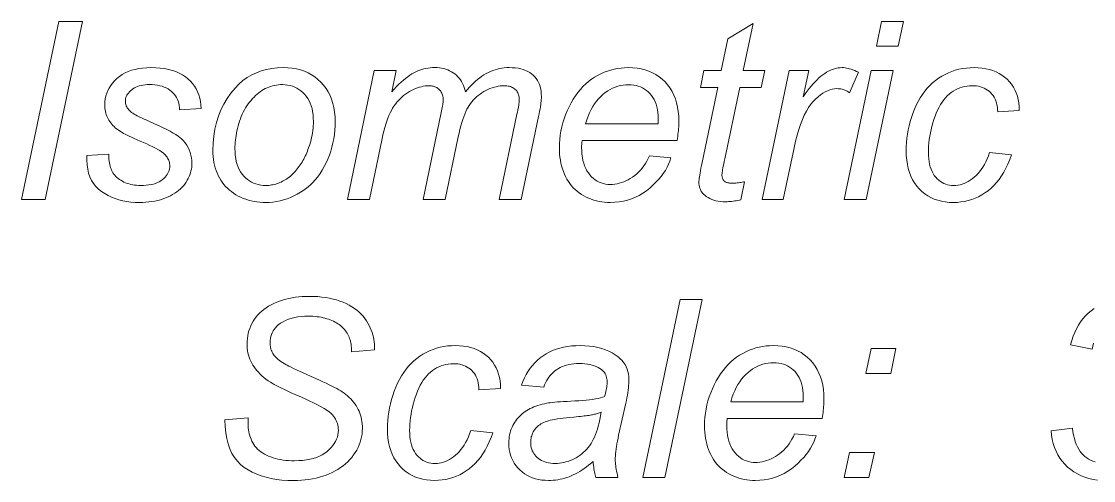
# Model space of a CAD drawing. Extents: x 0 to 420, y 0 to 594.
# Drawn here: x 345.06 to 369.14, y 76.9 to 87.21 of the extents above; entities that cross this region are included whole.
import ezdxf

# ---------------------------------------------------------------- set-up
doc = ezdxf.new("R2010")
doc.units = 0

msp = doc.modelspace()

# ---------------------------------------------------------------- linework, layer by layer
at = {"lineweight": 13}
for points in [[(345.064, 83.214), (345.902, 87.214), (346.434, 87.214), (345.599, 83.214)], [(361.301, 83.615), (361.219, 83.211), (361.184, 83.202), (361.149, 83.195), (361.114, 83.188), (361.079, 83.182), (361.045, 83.176), (361.01, 83.172), (360.976, 83.169), (360.943, 83.167), (360.909, 83.165), (360.876, 83.165), (360.818, 83.166), (360.763, 83.171), (360.71, 83.178), (360.659, 83.188), (360.611, 83.201), (360.565, 83.217), (360.522, 83.236), (360.481, 83.257), (360.442, 83.282), (360.406, 83.309), (360.381, 83.332), (360.359, 83.356), (360.34, 83.382), (360.322, 83.409), (360.308, 83.438), (360.296, 83.469), (360.287, 83.501), (360.281, 83.535), (360.277, 83.57), (360.275, 83.607), (360.276, 83.628), (360.278, 83.655), (360.282, 83.686), (360.287, 83.723), (360.293, 83.764), (360.301, 83.811), (360.31, 83.862), (360.321, 83.919), (360.333, 83.98), (360.346, 84.046), (360.698, 85.73), (360.308, 85.73), (360.387, 86.112), (360.777, 86.112), (360.927, 86.824), (361.492, 87.165), (361.271, 86.112), (361.757, 86.112), (361.675, 85.73), (361.192, 85.73), (360.857, 84.128), (360.845, 84.069), (360.834, 84.016), (360.824, 83.967), (360.816, 83.923), (360.809, 83.884), (360.804, 83.85), (360.799, 83.82), (360.796, 83.796), (360.794, 83.777), (360.794, 83.762), (360.794, 83.745), (360.796, 83.729), (360.798, 83.714), (360.802, 83.699), (360.806, 83.685), (360.812, 83.672), (360.818, 83.66), (360.826, 83.649), (360.835, 83.638), (360.844, 83.629), (360.855, 83.62), (360.867, 83.612), (360.88, 83.605), (360.895, 83.599), (360.911, 83.594), (360.928, 83.59), (360.946, 83.586), (360.966, 83.584), (360.987, 83.583), (361.009, 83.582), (361.042, 83.583), (361.073, 83.584), (361.104, 83.585), (361.135, 83.588), (361.164, 83.59), (361.193, 83.594), (361.221, 83.598), (361.249, 83.603), (361.275, 83.609)], [(364.262, 86.655), (364.379, 87.214), (364.87, 87.214), (364.753, 86.655)], [(346.529, 84.204), (347.023, 84.234), (347.024, 84.192), (347.026, 84.152), (347.029, 84.112), (347.033, 84.074), (347.039, 84.037), (347.047, 84.002), (347.055, 83.967), (347.065, 83.934), (347.076, 83.902), (347.088, 83.871), (347.103, 83.842), (347.119, 83.814), (347.138, 83.786), (347.158, 83.76), (347.182, 83.735), (347.207, 83.711), (347.234, 83.688), (347.264, 83.666), (347.296, 83.646), (347.33, 83.626), (347.366, 83.608), (347.403, 83.592), (347.441, 83.577), (347.48, 83.565), (347.521, 83.554), (347.562, 83.546), (347.605, 83.539), (347.649, 83.534), (347.694, 83.531), (347.741, 83.53), (347.804, 83.532), (347.865, 83.536), (347.922, 83.542), (347.976, 83.551), (348.027, 83.563), (348.074, 83.578), (348.119, 83.595), (348.16, 83.614), (348.197, 83.637), (348.232, 83.661), (348.263, 83.688), (348.291, 83.716), (348.315, 83.744), (348.336, 83.774), (348.354, 83.804), (348.369, 83.835), (348.381, 83.867), (348.389, 83.901), (348.394, 83.935), (348.395, 83.97), (348.394, 83.995), (348.391, 84.02), (348.387, 84.045), (348.38, 84.07), (348.371, 84.095), (348.36, 84.119), (348.347, 84.143), (348.333, 84.166), (348.316, 84.19), (348.297, 84.213), (348.274, 84.236), (348.245, 84.261), (348.21, 84.286), (348.17, 84.313), (348.124, 84.34), (348.071, 84.369), (348.013, 84.399), (347.95, 84.43), (347.88, 84.462), (347.805, 84.495), (347.729, 84.528), (347.659, 84.558), (347.595, 84.587), (347.537, 84.613), (347.484, 84.638), (347.436, 84.66), (347.395, 84.681), (347.359, 84.7), (347.329, 84.716), (347.304, 84.731), (347.268, 84.754), (347.234, 84.777), (347.202, 84.802), (347.172, 84.827), (347.144, 84.853), (347.117, 84.879), (347.092, 84.907), (347.069, 84.935), (347.048, 84.964), (347.028, 84.994), (347.011, 85.025), (346.995, 85.057), (346.981, 85.089), (346.969, 85.123), (346.959, 85.157), (346.95, 85.192), (346.944, 85.228), (346.939, 85.265), (346.937, 85.303), (346.936, 85.342), (346.938, 85.41), (346.947, 85.476), (346.96, 85.54), (346.979, 85.601), (347.004, 85.661), (347.034, 85.719), (347.069, 85.775), (347.11, 85.829), (347.157, 85.881), (347.208, 85.932), (347.265, 85.978), (347.326, 86.02), (347.392, 86.057), (347.462, 86.089), (347.536, 86.116), (347.614, 86.138), (347.697, 86.155), (347.785, 86.167), (347.876, 86.175), (347.972, 86.177), (348.079, 86.175), (348.18, 86.167), (348.276, 86.154), (348.367, 86.137), (348.453, 86.114), (348.534, 86.086), (348.609, 86.053), (348.679, 86.016), (348.744, 85.973), (348.803, 85.925), (348.858, 85.873), (348.906, 85.817), (348.95, 85.759), (348.988, 85.697), (349.02, 85.632), (349.047, 85.564), (349.068, 85.493), (349.084, 85.419), (349.094, 85.341), (349.099, 85.26), (348.616, 85.228), (348.613, 85.279), (348.605, 85.328), (348.595, 85.375), (348.581, 85.42), (348.565, 85.462), (348.544, 85.503), (348.521, 85.541), (348.494, 85.577), (348.464, 85.611), (348.431, 85.642), (348.394, 85.671), (348.355, 85.697), (348.313, 85.72), (348.268, 85.74), (348.22, 85.757), (348.169, 85.771), (348.116, 85.781), (348.059, 85.789), (347.999, 85.794), (347.937, 85.795), (347.887, 85.794), (347.839, 85.79), (347.793, 85.785), (347.75, 85.776), (347.709, 85.766), (347.67, 85.753), (347.634, 85.738), (347.6, 85.72), (347.568, 85.7), (347.539, 85.678), (347.512, 85.654), (347.488, 85.63), (347.466, 85.606), (347.448, 85.581), (347.432, 85.556), (347.419, 85.53), (347.41, 85.504), (347.402, 85.478), (347.398, 85.451), (347.397, 85.424), (347.398, 85.397), (347.402, 85.371), (347.408, 85.345), (347.416, 85.32), (347.427, 85.296), (347.441, 85.272), (347.457, 85.249), (347.475, 85.227), (347.496, 85.205), (347.52, 85.184), (347.538, 85.169), (347.563, 85.152), (347.592, 85.134), (347.626, 85.115), (347.666, 85.094), (347.711, 85.071), (347.761, 85.047), (347.816, 85.022), (347.877, 84.994), (347.942, 84.966), (348.052, 84.918), (348.153, 84.872), (348.245, 84.828), (348.329, 84.786), (348.405, 84.746), (348.472, 84.708), (348.531, 84.673), (348.582, 84.639), (348.624, 84.608), (348.657, 84.578), (348.702, 84.532), (348.742, 84.484), (348.777, 84.433), (348.807, 84.381), (348.833, 84.327), (348.854, 84.271), (348.871, 84.213), (348.883, 84.153), (348.89, 84.091), (348.892, 84.027), (348.891, 83.984), (348.887, 83.941), (348.88, 83.898), (348.871, 83.856), (348.859, 83.814), (348.844, 83.771), (348.827, 83.729), (348.807, 83.687), (348.785, 83.646), (348.76, 83.604), (348.732, 83.563), (348.701, 83.524), (348.668, 83.487), (348.632, 83.452), (348.593, 83.418), (348.551, 83.385), (348.506, 83.355), (348.459, 83.326), (348.409, 83.298), (348.356, 83.273), (348.301, 83.249), (348.243, 83.228), (348.184, 83.209), (348.123, 83.193), (348.06, 83.179), (347.995, 83.168), (347.928, 83.16), (347.859, 83.153), (347.789, 83.15), (347.716, 83.148), (347.617, 83.151), (347.521, 83.158), (347.428, 83.171), (347.338, 83.188), (347.251, 83.211), (347.168, 83.238), (347.087, 83.27), (347.009, 83.307), (346.934, 83.35), (346.862, 83.397), (346.795, 83.45), (346.736, 83.508), (346.684, 83.574), (346.64, 83.645), (346.603, 83.723), (346.573, 83.807), (346.551, 83.897), (346.536, 83.993), (346.529, 84.096)], [(349.364, 84.314), (349.369, 84.48), (349.384, 84.641), (349.409, 84.796), (349.444, 84.946), (349.489, 85.089), (349.544, 85.227), (349.609, 85.358), (349.684, 85.484), (349.768, 85.604), (349.863, 85.719), (349.948, 85.806), (350.038, 85.884), (350.134, 85.952), (350.234, 86.012), (350.339, 86.062), (350.45, 86.104), (350.566, 86.136), (350.687, 86.159), (350.813, 86.173), (350.944, 86.177), (351.047, 86.174), (351.145, 86.164), (351.24, 86.148), (351.33, 86.125), (351.417, 86.095), (351.499, 86.059), (351.578, 86.017), (351.652, 85.968), (351.722, 85.912), (351.788, 85.85), (351.849, 85.782), (351.904, 85.71), (351.952, 85.633), (351.993, 85.551), (352.029, 85.465), (352.058, 85.374), (352.08, 85.279), (352.096, 85.179), (352.106, 85.075), (352.109, 84.966), (352.107, 84.866), (352.101, 84.769), (352.091, 84.672), (352.077, 84.577), (352.058, 84.484), (352.036, 84.392), (352.01, 84.301), (351.98, 84.211), (351.945, 84.123), (351.907, 84.037), (351.865, 83.953), (351.819, 83.873), (351.77, 83.797), (351.718, 83.725), (351.662, 83.657), (351.603, 83.593), (351.541, 83.533), (351.475, 83.477), (351.405, 83.425), (351.333, 83.378), (351.258, 83.334), (351.182, 83.295), (351.106, 83.261), (351.028, 83.231), (350.95, 83.206), (350.871, 83.185), (350.792, 83.169), (350.711, 83.158), (350.63, 83.151), (350.548, 83.148), (350.481, 83.15), (350.415, 83.154), (350.351, 83.161), (350.287, 83.172), (350.225, 83.185), (350.164, 83.201), (350.105, 83.219), (350.046, 83.241), (349.989, 83.266), (349.933, 83.293), (349.879, 83.323), (349.827, 83.356), (349.779, 83.391), (349.732, 83.428), (349.689, 83.468), (349.648, 83.51), (349.609, 83.554), (349.574, 83.601), (349.54, 83.651), (349.51, 83.702), (349.482, 83.756), (349.457, 83.811), (349.436, 83.868), (349.417, 83.927), (349.4, 83.987), (349.387, 84.049), (349.377, 84.113), (349.37, 84.178), (349.365, 84.245)], [(352.382, 83.214), (352.987, 86.112), (353.481, 86.112), (353.38, 85.634), (353.435, 85.694), (353.488, 85.75), (353.54, 85.802), (353.591, 85.85), (353.641, 85.895), (353.69, 85.935), (353.737, 85.972), (353.784, 86.005), (353.829, 86.034), (353.873, 86.06), (353.917, 86.082), (353.961, 86.102), (354.006, 86.12), (354.052, 86.135), (354.099, 86.148), (354.146, 86.158), (354.195, 86.167), (354.243, 86.172), (354.293, 86.176), (354.344, 86.177), (354.397, 86.176), (354.448, 86.171), (354.498, 86.164), (354.545, 86.154), (354.591, 86.141), (354.636, 86.126), (354.678, 86.107), (354.719, 86.085), (354.758, 86.061), (354.795, 86.034), (354.83, 86.004), (354.863, 85.972), (354.893, 85.938), (354.92, 85.901), (354.946, 85.862), (354.968, 85.821), (354.988, 85.778), (355.006, 85.732), (355.021, 85.684), (355.034, 85.634), (355.078, 85.687), (355.123, 85.738), (355.169, 85.785), (355.214, 85.83), (355.261, 85.873), (355.307, 85.912), (355.355, 85.949), (355.402, 85.982), (355.45, 86.014), (355.499, 86.042), (355.548, 86.068), (355.598, 86.091), (355.648, 86.111), (355.699, 86.128), (355.75, 86.143), (355.801, 86.155), (355.854, 86.165), (355.906, 86.172), (355.96, 86.176), (356.013, 86.177), (356.084, 86.175), (356.151, 86.17), (356.215, 86.162), (356.275, 86.15), (356.331, 86.134), (356.384, 86.115), (356.433, 86.093), (356.478, 86.067), (356.52, 86.038), (356.558, 86.005), (356.592, 85.969), (356.623, 85.931), (356.65, 85.89), (356.674, 85.845), (356.694, 85.799), (356.71, 85.749), (356.723, 85.696), (356.732, 85.641), (356.737, 85.583), (356.739, 85.522), (356.739, 85.494), (356.737, 85.462), (356.734, 85.426), (356.729, 85.387), (356.723, 85.345), (356.717, 85.299), (356.708, 85.25), (356.699, 85.197), (356.688, 85.14), (356.676, 85.08), (356.286, 83.214), (355.792, 83.214), (356.191, 85.129), (356.201, 85.175), (356.209, 85.218), (356.217, 85.258), (356.224, 85.296), (356.23, 85.331), (356.234, 85.363), (356.238, 85.392), (356.241, 85.419), (356.242, 85.443), (356.243, 85.465), (356.242, 85.493), (356.239, 85.519), (356.234, 85.545), (356.228, 85.569), (356.22, 85.592), (356.21, 85.614), (356.198, 85.634), (356.185, 85.654), (356.17, 85.672), (356.153, 85.689), (356.134, 85.704), (356.114, 85.718), (356.092, 85.73), (356.069, 85.741), (356.044, 85.75), (356.018, 85.757), (355.99, 85.763), (355.961, 85.767), (355.931, 85.77), (355.899, 85.771), (355.854, 85.769), (355.81, 85.765), (355.765, 85.759), (355.721, 85.749), (355.676, 85.737), (355.631, 85.722), (355.585, 85.705), (355.54, 85.685), (355.494, 85.662), (355.449, 85.637), (355.404, 85.609), (355.361, 85.58), (355.32, 85.549), (355.282, 85.517), (355.245, 85.482), (355.21, 85.446), (355.178, 85.409), (355.147, 85.37), (355.119, 85.329), (355.093, 85.286), (355.067, 85.241), (355.043, 85.19), (355.019, 85.135), (354.996, 85.075), (354.973, 85.011), (354.952, 84.942), (354.93, 84.868), (354.91, 84.79), (354.89, 84.707), (354.87, 84.619), (354.575, 83.214), (354.082, 83.214), (354.491, 85.17), (354.499, 85.209), (354.507, 85.245), (354.513, 85.279), (354.519, 85.311), (354.524, 85.341), (354.528, 85.368), (354.531, 85.393), (354.533, 85.416), (354.534, 85.436), (354.535, 85.454), (354.534, 85.482), (354.531, 85.509), (354.527, 85.534), (354.52, 85.559), (354.512, 85.582), (354.503, 85.605), (354.491, 85.626), (354.478, 85.646), (354.463, 85.665), (354.446, 85.683), (354.428, 85.7), (354.408, 85.715), (354.388, 85.728), (354.366, 85.739), (354.344, 85.749), (354.32, 85.757), (354.296, 85.763), (354.27, 85.767), (354.243, 85.77), (354.215, 85.771), (354.173, 85.769), (354.13, 85.765), (354.087, 85.759), (354.044, 85.749), (354, 85.737), (353.956, 85.722), (353.911, 85.705), (353.866, 85.685), (353.821, 85.662), (353.775, 85.637), (353.729, 85.609), (353.686, 85.579), (353.644, 85.547), (353.604, 85.513), (353.566, 85.477), (353.529, 85.439), (353.494, 85.398), (353.461, 85.356), (353.429, 85.311), (353.399, 85.264), (353.371, 85.215), (353.344, 85.161), (353.317, 85.103), (353.292, 85.041), (353.268, 84.975), (353.245, 84.905), (353.222, 84.831), (353.201, 84.752), (353.181, 84.67), (353.162, 84.584), (352.876, 83.214)], [(359.168, 84.199), (359.648, 84.15), (359.624, 84.079), (359.596, 84.008), (359.561, 83.939), (359.522, 83.87), (359.477, 83.801), (359.427, 83.734), (359.371, 83.667), (359.31, 83.601), (359.243, 83.535), (359.172, 83.47), (359.096, 83.409), (359.017, 83.354), (358.935, 83.306), (358.851, 83.264), (358.763, 83.229), (358.673, 83.2), (358.58, 83.177), (358.484, 83.161), (358.385, 83.152), (358.284, 83.148), (358.22, 83.15), (358.157, 83.154), (358.095, 83.162), (358.034, 83.172), (357.975, 83.186), (357.916, 83.202), (357.859, 83.221), (357.802, 83.244), (357.747, 83.269), (357.693, 83.297), (357.64, 83.328), (357.59, 83.362), (357.543, 83.399), (357.498, 83.438), (357.456, 83.48), (357.416, 83.524), (357.379, 83.572), (357.345, 83.622), (357.313, 83.674), (357.284, 83.73), (357.257, 83.787), (357.233, 83.846), (357.212, 83.907), (357.194, 83.969), (357.178, 84.033), (357.165, 84.099), (357.156, 84.166), (357.149, 84.234), (357.144, 84.304), (357.143, 84.376), (357.145, 84.471), (357.152, 84.565), (357.163, 84.659), (357.178, 84.752), (357.198, 84.844), (357.222, 84.936), (357.251, 85.027), (357.284, 85.118), (357.321, 85.208), (357.363, 85.297), (357.408, 85.384), (357.456, 85.466), (357.506, 85.544), (357.559, 85.617), (357.615, 85.686), (357.673, 85.75), (357.734, 85.809), (357.797, 85.864), (357.863, 85.915), (357.932, 85.96), (358.002, 86.001), (358.074, 86.038), (358.146, 86.071), (358.22, 86.099), (358.295, 86.123), (358.371, 86.142), (358.449, 86.158), (358.527, 86.168), (358.607, 86.175), (358.687, 86.177), (358.789, 86.174), (358.886, 86.164), (358.98, 86.148), (359.069, 86.126), (359.154, 86.097), (359.234, 86.061), (359.311, 86.019), (359.383, 85.971), (359.451, 85.916), (359.515, 85.855), (359.574, 85.788), (359.627, 85.717), (359.673, 85.641), (359.714, 85.56), (359.748, 85.475), (359.776, 85.384), (359.797, 85.289), (359.813, 85.19), (359.822, 85.086), (359.825, 84.977), (359.825, 84.934), (359.824, 84.891), (359.822, 84.848), (359.819, 84.805), (359.816, 84.761), (359.811, 84.717), (359.806, 84.673), (359.801, 84.629), (359.794, 84.585), (359.787, 84.54), (357.653, 84.54), (357.651, 84.523), (357.649, 84.507), (357.648, 84.491), (357.646, 84.475), (357.645, 84.459), (357.644, 84.444), (357.643, 84.43), (357.643, 84.415), (357.642, 84.401), (357.642, 84.387), (357.644, 84.308), (357.65, 84.232), (357.659, 84.161), (357.672, 84.093), (357.689, 84.029), (357.71, 83.969), (357.734, 83.912), (357.762, 83.86), (357.794, 83.811), (357.829, 83.766), (357.867, 83.726), (357.907, 83.689), (357.949, 83.657), (357.992, 83.629), (358.037, 83.606), (358.083, 83.587), (358.132, 83.572), (358.182, 83.561), (358.233, 83.554), (358.286, 83.552), (358.337, 83.554), (358.387, 83.559), (358.438, 83.567), (358.488, 83.579), (358.538, 83.594), (358.588, 83.612), (358.637, 83.634), (358.687, 83.659), (358.736, 83.687), (358.786, 83.719), (358.834, 83.753), (358.879, 83.791), (358.923, 83.832), (358.965, 83.875), (359.004, 83.922), (359.041, 83.971), (359.076, 84.024), (359.109, 84.079), (359.139, 84.138)], [(361.7, 83.214), (362.305, 86.112), (362.742, 86.112), (362.619, 85.52), (362.664, 85.585), (362.708, 85.647), (362.753, 85.705), (362.797, 85.76), (362.84, 85.811), (362.884, 85.859), (362.928, 85.904), (362.971, 85.945), (363.014, 85.982), (363.057, 86.016), (363.1, 86.047), (363.143, 86.074), (363.186, 86.098), (363.23, 86.119), (363.274, 86.137), (363.318, 86.151), (363.362, 86.163), (363.406, 86.171), (363.45, 86.175), (363.495, 86.177), (363.525, 86.176), (363.557, 86.173), (363.59, 86.168), (363.624, 86.16), (363.659, 86.15), (363.696, 86.139), (363.735, 86.125), (363.774, 86.109), (363.815, 86.091), (363.858, 86.071), (363.656, 85.612), (363.63, 85.63), (363.604, 85.646), (363.577, 85.66), (363.549, 85.672), (363.522, 85.682), (363.493, 85.69), (363.464, 85.697), (363.435, 85.701), (363.405, 85.704), (363.375, 85.705), (363.323, 85.702), (363.271, 85.693), (363.218, 85.679), (363.165, 85.659), (363.112, 85.633), (363.059, 85.601), (363.005, 85.563), (362.951, 85.52), (362.897, 85.471), (362.843, 85.416), (362.789, 85.353), (362.738, 85.282), (362.69, 85.201), (362.643, 85.111), (362.599, 85.011), (362.558, 84.903), (362.518, 84.785), (362.481, 84.658), (362.447, 84.522), (362.414, 84.376), (362.169, 83.214)], [(363.541, 83.214), (364.147, 86.112), (364.641, 86.112), (364.035, 83.214)], [(366.802, 84.27), (367.296, 84.218), (367.257, 84.112), (367.215, 84.012), (367.17, 83.917), (367.122, 83.828), (367.071, 83.745), (367.017, 83.667), (366.959, 83.595), (366.899, 83.528), (366.835, 83.467), (366.768, 83.412), (366.698, 83.362), (366.627, 83.317), (366.554, 83.277), (366.479, 83.243), (366.402, 83.214), (366.323, 83.191), (366.242, 83.172), (366.16, 83.159), (366.075, 83.151), (365.989, 83.148), (365.896, 83.151), (365.807, 83.161), (365.722, 83.176), (365.64, 83.197), (365.561, 83.225), (365.487, 83.258), (365.416, 83.298), (365.348, 83.344), (365.284, 83.396), (365.223, 83.454), (365.168, 83.518), (365.118, 83.586), (365.074, 83.659), (365.036, 83.737), (365.004, 83.82), (364.977, 83.908), (364.957, 84.001), (364.942, 84.098), (364.933, 84.201), (364.93, 84.308), (364.932, 84.403), (364.938, 84.497), (364.947, 84.591), (364.96, 84.685), (364.977, 84.779), (364.998, 84.872), (365.022, 84.965), (365.051, 85.057), (365.083, 85.149), (365.118, 85.241), (365.158, 85.331), (365.2, 85.416), (365.246, 85.496), (365.295, 85.573), (365.347, 85.645), (365.403, 85.712), (365.462, 85.775), (365.524, 85.834), (365.589, 85.888), (365.657, 85.938), (365.728, 85.984), (365.802, 86.024), (365.877, 86.06), (365.954, 86.091), (366.033, 86.117), (366.114, 86.139), (366.197, 86.156), (366.282, 86.168), (366.369, 86.175), (366.458, 86.177), (366.549, 86.174), (366.637, 86.167), (366.721, 86.153), (366.8, 86.135), (366.876, 86.111), (366.948, 86.082), (367.016, 86.048), (367.081, 86.009), (367.141, 85.964), (367.198, 85.914), (367.249, 85.859), (367.296, 85.802), (367.337, 85.74), (367.372, 85.676), (367.402, 85.608), (367.427, 85.536), (367.446, 85.462), (367.46, 85.383), (367.468, 85.302), (367.47, 85.217), (366.985, 85.184), (366.983, 85.238), (366.977, 85.289), (366.969, 85.338), (366.958, 85.385), (366.943, 85.429), (366.926, 85.471), (366.905, 85.511), (366.882, 85.548), (366.855, 85.583), (366.825, 85.615), (366.793, 85.645), (366.758, 85.671), (366.722, 85.694), (366.684, 85.715), (366.643, 85.732), (366.601, 85.746), (366.557, 85.757), (366.51, 85.764), (366.462, 85.769), (366.412, 85.771), (366.353, 85.769), (366.296, 85.763), (366.24, 85.754), (366.186, 85.74), (366.134, 85.723), (366.083, 85.703), (366.034, 85.678), (365.987, 85.65), (365.941, 85.618), (365.896, 85.582), (365.853, 85.543), (365.812, 85.499), (365.774, 85.452), (365.737, 85.4), (365.701, 85.345), (365.668, 85.286), (365.637, 85.223), (365.607, 85.156), (365.579, 85.085), (365.554, 85.011), (365.53, 84.934), (365.509, 84.858), (365.49, 84.783), (365.474, 84.709), (365.461, 84.634), (365.449, 84.561), (365.441, 84.488), (365.434, 84.416), (365.431, 84.344), (365.429, 84.273), (365.431, 84.2), (365.436, 84.132), (365.444, 84.067), (365.456, 84.005), (365.47, 83.948), (365.488, 83.894), (365.51, 83.844), (365.534, 83.798), (365.562, 83.755), (365.593, 83.716), (365.627, 83.681), (365.662, 83.649), (365.698, 83.621), (365.736, 83.597), (365.776, 83.577), (365.817, 83.56), (365.86, 83.547), (365.904, 83.538), (365.95, 83.532), (365.997, 83.53), (366.045, 83.532), (366.092, 83.538), (366.139, 83.547), (366.186, 83.56), (366.232, 83.576), (366.278, 83.596), (366.323, 83.62), (366.368, 83.647), (366.413, 83.679), (366.457, 83.713), (366.5, 83.752), (366.541, 83.794), (366.58, 83.84), (366.617, 83.89), (366.653, 83.944), (366.686, 84.001), (366.718, 84.063), (366.748, 84.128), (366.776, 84.197)], [(349.858, 84.363), (349.86, 84.283), (349.866, 84.207), (349.876, 84.135), (349.889, 84.067), (349.907, 84.003), (349.929, 83.943), (349.954, 83.887), (349.984, 83.834), (350.017, 83.786), (350.054, 83.742), (350.095, 83.702), (350.137, 83.666), (350.182, 83.634), (350.229, 83.607), (350.277, 83.583), (350.328, 83.564), (350.382, 83.549), (350.437, 83.539), (350.494, 83.533), (350.554, 83.53), (350.585, 83.531), (350.617, 83.533), (350.648, 83.536), (350.68, 83.541), (350.711, 83.546), (350.743, 83.554), (350.774, 83.562), (350.805, 83.571), (350.836, 83.582), (350.867, 83.595), (350.898, 83.608), (350.929, 83.623), (350.959, 83.639), (350.988, 83.657), (351.017, 83.675), (351.046, 83.696), (351.074, 83.717), (351.102, 83.74), (351.13, 83.764), (351.157, 83.79), (351.183, 83.816), (351.209, 83.844), (351.233, 83.872), (351.257, 83.9), (351.28, 83.93), (351.303, 83.96), (351.324, 83.991), (351.345, 84.023), (351.365, 84.055), (351.384, 84.088), (351.403, 84.122), (351.421, 84.157), (351.438, 84.191), (351.454, 84.227), (351.469, 84.263), (351.484, 84.299), (351.498, 84.336), (351.512, 84.373), (351.524, 84.411), (351.536, 84.45), (351.552, 84.504), (351.566, 84.557), (351.579, 84.61), (351.59, 84.663), (351.599, 84.715), (351.607, 84.766), (351.613, 84.817), (351.617, 84.868), (351.62, 84.918), (351.62, 84.968), (351.618, 85.045), (351.613, 85.118), (351.603, 85.188), (351.589, 85.255), (351.571, 85.317), (351.549, 85.376), (351.524, 85.432), (351.494, 85.484), (351.46, 85.533), (351.423, 85.578), (351.382, 85.619), (351.339, 85.656), (351.295, 85.689), (351.248, 85.717), (351.199, 85.741), (351.148, 85.76), (351.096, 85.776), (351.041, 85.786), (350.984, 85.793), (350.925, 85.795), (350.879, 85.794), (350.834, 85.791), (350.789, 85.785), (350.746, 85.777), (350.703, 85.767), (350.661, 85.755), (350.62, 85.741), (350.58, 85.724), (350.54, 85.706), (350.502, 85.685), (350.464, 85.661), (350.427, 85.636), (350.391, 85.609), (350.355, 85.58), (350.32, 85.549), (350.286, 85.515), (350.252, 85.48), (350.22, 85.442), (350.188, 85.403), (350.157, 85.361), (350.127, 85.318), (350.098, 85.273), (350.072, 85.227), (350.046, 85.18), (350.023, 85.131), (350.001, 85.081), (349.981, 85.029), (349.962, 84.976), (349.945, 84.922), (349.93, 84.866), (349.916, 84.81), (349.904, 84.756), (349.893, 84.702), (349.884, 84.65), (349.876, 84.599), (349.869, 84.549), (349.864, 84.501), (349.861, 84.453), (349.859, 84.407)], [(357.732, 84.917), (359.359, 84.917), (359.359, 84.931), (359.36, 84.945), (359.36, 84.958), (359.36, 84.971), (359.361, 84.982), (359.361, 84.992), (359.361, 85.002), (359.361, 85.011), (359.361, 85.019), (359.361, 85.026), (359.359, 85.098), (359.354, 85.167), (359.345, 85.233), (359.332, 85.295), (359.315, 85.353), (359.294, 85.409), (359.27, 85.46), (359.243, 85.508), (359.211, 85.553), (359.176, 85.595), (359.138, 85.632), (359.097, 85.666), (359.055, 85.695), (359.01, 85.721), (358.964, 85.743), (358.915, 85.761), (358.864, 85.775), (358.811, 85.784), (358.756, 85.79), (358.698, 85.792), (358.635, 85.79), (358.574, 85.784), (358.513, 85.773), (358.454, 85.757), (358.396, 85.738), (358.339, 85.714), (358.283, 85.685), (358.228, 85.653), (358.174, 85.616), (358.121, 85.574), (358.07, 85.528), (358.022, 85.478), (357.977, 85.423), (357.934, 85.364), (357.894, 85.301), (357.856, 85.233), (357.821, 85.16), (357.789, 85.083), (357.759, 85.002)], [(349.634, 78.264), (350.158, 78.314), (350.153, 78.174), (350.154, 78.128), (350.157, 78.083), (350.162, 78.039), (350.17, 77.995), (350.179, 77.952), (350.191, 77.91), (350.205, 77.869), (350.221, 77.829), (350.239, 77.789), (350.259, 77.75), (350.282, 77.712), (350.307, 77.677), (350.335, 77.643), (350.366, 77.61), (350.4, 77.58), (350.437, 77.551), (350.476, 77.524), (350.518, 77.498), (350.563, 77.475), (350.611, 77.453), (350.661, 77.433), (350.713, 77.415), (350.767, 77.399), (350.822, 77.385), (350.88, 77.374), (350.939, 77.364), (351, 77.357), (351.063, 77.352), (351.128, 77.349), (351.195, 77.348), (351.289, 77.35), (351.378, 77.356), (351.462, 77.367), (351.543, 77.381), (351.618, 77.4), (351.689, 77.423), (351.755, 77.451), (351.817, 77.482), (351.875, 77.518), (351.927, 77.558), (351.975, 77.6), (352.018, 77.644), (352.056, 77.689), (352.089, 77.735), (352.117, 77.783), (352.139, 77.831), (352.157, 77.881), (352.17, 77.932), (352.177, 77.985), (352.18, 78.038), (352.178, 78.075), (352.174, 78.112), (352.168, 78.148), (352.158, 78.183), (352.146, 78.218), (352.132, 78.252), (352.114, 78.285), (352.094, 78.318), (352.072, 78.35), (352.046, 78.382), (352.014, 78.413), (351.973, 78.447), (351.922, 78.483), (351.861, 78.521), (351.792, 78.562), (351.712, 78.604), (351.624, 78.649), (351.526, 78.696), (351.418, 78.745), (351.301, 78.796), (351.21, 78.836), (351.124, 78.875), (351.045, 78.911), (350.972, 78.945), (350.904, 78.977), (350.843, 79.008), (350.787, 79.036), (350.738, 79.063), (350.695, 79.087), (350.657, 79.11), (350.605, 79.146), (350.555, 79.182), (350.508, 79.219), (350.464, 79.257), (350.423, 79.295), (350.384, 79.334), (350.349, 79.374), (350.316, 79.414), (350.286, 79.455), (350.259, 79.496), (350.235, 79.539), (350.213, 79.582), (350.194, 79.627), (350.177, 79.673), (350.163, 79.72), (350.151, 79.768), (350.142, 79.817), (350.136, 79.868), (350.132, 79.92), (350.131, 79.972), (350.132, 80.034), (350.137, 80.093), (350.146, 80.152), (350.158, 80.21), (350.173, 80.266), (350.192, 80.321), (350.214, 80.375), (350.239, 80.427), (350.268, 80.479), (350.3, 80.529), (350.335, 80.578), (350.374, 80.624), (350.415, 80.667), (350.46, 80.709), (350.508, 80.748), (350.559, 80.785), (350.614, 80.819), (350.671, 80.851), (350.731, 80.881), (350.795, 80.908), (350.861, 80.933), (350.929, 80.955), (350.998, 80.975), (351.069, 80.992), (351.142, 81.007), (351.216, 81.018), (351.292, 81.028), (351.37, 81.034), (351.449, 81.038), (351.53, 81.039), (351.627, 81.038), (351.72, 81.033), (351.81, 81.025), (351.897, 81.013), (351.981, 80.998), (352.062, 80.98), (352.139, 80.959), (352.214, 80.935), (352.286, 80.907), (352.354, 80.876), (352.42, 80.842), (352.481, 80.806), (352.539, 80.768), (352.593, 80.727), (352.644, 80.685), (352.691, 80.64), (352.734, 80.593), (352.774, 80.544), (352.809, 80.493), (352.841, 80.439), (352.87, 80.385), (352.896, 80.331), (352.919, 80.278), (352.938, 80.225), (352.955, 80.172), (352.969, 80.12), (352.979, 80.069), (352.987, 80.018), (352.991, 79.968), (352.993, 79.918), (352.993, 79.913), (352.993, 79.907), (352.993, 79.9), (352.992, 79.893), (352.992, 79.885), (352.992, 79.877), (352.992, 79.867), (352.991, 79.858), (352.991, 79.847), (352.99, 79.836), (352.474, 79.795), (352.474, 79.828), (352.473, 79.86), (352.472, 79.89), (352.47, 79.919), (352.467, 79.946), (352.464, 79.972), (352.46, 79.996), (352.455, 80.019), (352.45, 80.04), (352.444, 80.06), (352.433, 80.093), (352.42, 80.124), (352.406, 80.155), (352.391, 80.185), (352.375, 80.213), (352.357, 80.241), (352.339, 80.267), (352.319, 80.293), (352.298, 80.317), (352.275, 80.341), (352.252, 80.363), (352.226, 80.385), (352.199, 80.406), (352.17, 80.425), (352.139, 80.444), (352.107, 80.462), (352.073, 80.479), (352.037, 80.495), (351.999, 80.511), (351.96, 80.525), (351.92, 80.538), (351.878, 80.55), (351.836, 80.56), (351.792, 80.57), (351.748, 80.577), (351.702, 80.583), (351.656, 80.588), (351.609, 80.592), (351.561, 80.594), (351.511, 80.595), (351.426, 80.593), (351.344, 80.587), (351.267, 80.577), (351.193, 80.563), (351.123, 80.545), (351.057, 80.524), (350.995, 80.498), (350.937, 80.469), (350.882, 80.435), (350.832, 80.398), (350.797, 80.367), (350.765, 80.334), (350.737, 80.299), (350.713, 80.262), (350.693, 80.223), (350.676, 80.183), (350.663, 80.14), (350.654, 80.095), (350.648, 80.048), (350.646, 80), (350.647, 79.971), (350.649, 79.942), (350.653, 79.914), (350.659, 79.887), (350.665, 79.86), (350.674, 79.834), (350.684, 79.809), (350.695, 79.784), (350.708, 79.76), (350.723, 79.736), (350.739, 79.713), (350.758, 79.69), (350.78, 79.667), (350.804, 79.644), (350.83, 79.621), (350.859, 79.599), (350.89, 79.576), (350.924, 79.554), (350.96, 79.531), (350.998, 79.509), (351.031, 79.491), (351.071, 79.471), (351.119, 79.447), (351.174, 79.42), (351.238, 79.391), (351.309, 79.358), (351.388, 79.322), (351.475, 79.282), (351.57, 79.24), (351.672, 79.195), (351.756, 79.157), (351.834, 79.122), (351.907, 79.088), (351.974, 79.055), (352.037, 79.024), (352.093, 78.995), (352.145, 78.968), (352.191, 78.942), (352.232, 78.917), (352.267, 78.895), (352.31, 78.865), (352.35, 78.834), (352.389, 78.802), (352.426, 78.769), (352.46, 78.735), (352.493, 78.699), (352.523, 78.662), (352.552, 78.624), (352.578, 78.585), (352.603, 78.544), (352.625, 78.502), (352.645, 78.459), (352.663, 78.415), (352.678, 78.37), (352.691, 78.324), (352.701, 78.277), (352.71, 78.228), (352.715, 78.179), (352.719, 78.128), (352.72, 78.076), (352.718, 78.012), (352.712, 77.948), (352.702, 77.886), (352.688, 77.824), (352.671, 77.764), (352.649, 77.705), (352.623, 77.646), (352.593, 77.589), (352.56, 77.533), (352.522, 77.477), (352.481, 77.424), (352.437, 77.373), (352.39, 77.324), (352.34, 77.278), (352.287, 77.234), (352.23, 77.193), (352.171, 77.154), (352.109, 77.118), (352.044, 77.084), (351.975, 77.053), (351.904, 77.024), (351.831, 76.999), (351.757, 76.976), (351.68, 76.957), (351.601, 76.94), (351.52, 76.927), (351.437, 76.916), (351.352, 76.909), (351.265, 76.904), (351.176, 76.903), (351.042, 76.906), (350.914, 76.915), (350.791, 76.93), (350.672, 76.95), (350.559, 76.977), (350.45, 77.009), (350.347, 77.048), (350.248, 77.092), (350.155, 77.143), (350.067, 77.199), (349.985, 77.263), (349.912, 77.336), (349.847, 77.419), (349.791, 77.512), (349.744, 77.613), (349.705, 77.725), (349.674, 77.845), (349.652, 77.976), (349.639, 78.115)], [(359.017, 76.971), (359.852, 80.971), (360.346, 80.971), (359.511, 76.971)], [(355.154, 78.027), (355.648, 77.975), (355.609, 77.869), (355.567, 77.769), (355.522, 77.675), (355.474, 77.586), (355.423, 77.502), (355.369, 77.424), (355.311, 77.352), (355.25, 77.285), (355.187, 77.224), (355.12, 77.169), (355.05, 77.119), (354.979, 77.074), (354.906, 77.035), (354.831, 77), (354.754, 76.971), (354.675, 76.948), (354.594, 76.929), (354.512, 76.916), (354.427, 76.908), (354.341, 76.906), (354.248, 76.909), (354.159, 76.918), (354.074, 76.933), (353.992, 76.955), (353.913, 76.982), (353.839, 77.016), (353.768, 77.055), (353.7, 77.101), (353.636, 77.153), (353.575, 77.211), (353.52, 77.275), (353.47, 77.343), (353.426, 77.416), (353.388, 77.495), (353.355, 77.578), (353.329, 77.665), (353.309, 77.758), (353.294, 77.856), (353.285, 77.958), (353.282, 78.065), (353.284, 78.16), (353.29, 78.254), (353.299, 78.349), (353.312, 78.442), (353.329, 78.536), (353.35, 78.629), (353.374, 78.722), (353.403, 78.814), (353.435, 78.907), (353.47, 78.998), (353.51, 79.088), (353.552, 79.173), (353.598, 79.254), (353.647, 79.33), (353.699, 79.402), (353.755, 79.469), (353.814, 79.533), (353.876, 79.591), (353.941, 79.646), (354.009, 79.696), (354.08, 79.741), (354.154, 79.781), (354.229, 79.817), (354.306, 79.848), (354.385, 79.875), (354.466, 79.896), (354.549, 79.913), (354.634, 79.925), (354.721, 79.932), (354.81, 79.934), (354.901, 79.932), (354.989, 79.924), (355.073, 79.911), (355.152, 79.892), (355.228, 79.868), (355.3, 79.839), (355.368, 79.805), (355.433, 79.766), (355.493, 79.721), (355.55, 79.671), (355.601, 79.617), (355.648, 79.559), (355.689, 79.498), (355.724, 79.433), (355.754, 79.365), (355.779, 79.294), (355.798, 79.219), (355.811, 79.141), (355.82, 79.059), (355.822, 78.974), (355.337, 78.941), (355.335, 78.995), (355.329, 79.047), (355.321, 79.096), (355.31, 79.142), (355.295, 79.187), (355.278, 79.229), (355.257, 79.268), (355.234, 79.305), (355.207, 79.34), (355.177, 79.372), (355.145, 79.402), (355.11, 79.428), (355.074, 79.451), (355.036, 79.472), (354.995, 79.489), (354.953, 79.503), (354.909, 79.514), (354.862, 79.521), (354.814, 79.526), (354.764, 79.528), (354.705, 79.526), (354.648, 79.52), (354.592, 79.511), (354.538, 79.498), (354.486, 79.481), (354.435, 79.46), (354.386, 79.435), (354.339, 79.407), (354.292, 79.375), (354.248, 79.339), (354.205, 79.3), (354.164, 79.256), (354.126, 79.209), (354.088, 79.158), (354.053, 79.102), (354.02, 79.043), (353.989, 78.98), (353.959, 78.913), (353.931, 78.843), (353.906, 78.768), (353.882, 78.691), (353.861, 78.616), (353.842, 78.54), (353.826, 78.466), (353.812, 78.392), (353.801, 78.318), (353.793, 78.245), (353.786, 78.173), (353.783, 78.101), (353.781, 78.03), (353.783, 77.957), (353.788, 77.889), (353.796, 77.824), (353.808, 77.763), (353.822, 77.705), (353.84, 77.651), (353.862, 77.601), (353.886, 77.555), (353.914, 77.512), (353.945, 77.473), (353.979, 77.438), (354.014, 77.406), (354.05, 77.379), (354.088, 77.354), (354.128, 77.334), (354.169, 77.317), (354.212, 77.304), (354.256, 77.295), (354.302, 77.289), (354.349, 77.288), (354.397, 77.289), (354.444, 77.295), (354.491, 77.304), (354.538, 77.317), (354.584, 77.333), (354.63, 77.353), (354.675, 77.377), (354.72, 77.405), (354.765, 77.436), (354.809, 77.47), (354.852, 77.509), (354.893, 77.551), (354.932, 77.597), (354.969, 77.647), (355.005, 77.701), (355.038, 77.759), (355.07, 77.82), (355.1, 77.885), (355.128, 77.954)], [(357.902, 77.331), (357.85, 77.288), (357.8, 77.248), (357.749, 77.209), (357.699, 77.173), (357.65, 77.14), (357.601, 77.109), (357.552, 77.08), (357.503, 77.054), (357.455, 77.03), (357.408, 77.008), (357.36, 76.988), (357.311, 76.971), (357.262, 76.956), (357.212, 76.942), (357.162, 76.931), (357.111, 76.922), (357.059, 76.915), (357.007, 76.91), (356.954, 76.907), (356.9, 76.906), (356.821, 76.908), (356.746, 76.915), (356.673, 76.927), (356.604, 76.943), (356.538, 76.965), (356.475, 76.991), (356.415, 77.021), (356.358, 77.057), (356.304, 77.097), (356.253, 77.142), (356.207, 77.19), (356.165, 77.241), (356.128, 77.295), (356.096, 77.352), (356.069, 77.411), (356.047, 77.472), (356.03, 77.537), (356.018, 77.604), (356.01, 77.674), (356.008, 77.746), (356.009, 77.794), (356.012, 77.841), (356.018, 77.887), (356.026, 77.931), (356.036, 77.975), (356.048, 78.017), (356.062, 78.059), (356.079, 78.099), (356.097, 78.138), (356.118, 78.176), (356.141, 78.212), (356.166, 78.248), (356.191, 78.281), (356.218, 78.313), (356.247, 78.344), (356.277, 78.373), (356.309, 78.401), (356.342, 78.428), (356.376, 78.452), (356.412, 78.476), (356.449, 78.498), (356.488, 78.519), (356.529, 78.538), (356.571, 78.556), (356.615, 78.573), (356.661, 78.589), (356.708, 78.603), (356.757, 78.616), (356.807, 78.628), (356.859, 78.638), (356.896, 78.645), (356.938, 78.651), (356.986, 78.657), (357.04, 78.662), (357.1, 78.668), (357.167, 78.673), (357.239, 78.677), (357.317, 78.682), (357.401, 78.686), (357.491, 78.69), (357.581, 78.694), (357.666, 78.7), (357.746, 78.707), (357.821, 78.715), (357.89, 78.724), (357.954, 78.735), (358.013, 78.746), (358.067, 78.759), (358.115, 78.773), (358.158, 78.788), (358.169, 78.828), (358.179, 78.866), (358.187, 78.903), (358.195, 78.939), (358.201, 78.973), (358.206, 79.006), (358.21, 79.038), (358.213, 79.068), (358.215, 79.096), (358.215, 79.124), (358.214, 79.158), (358.21, 79.19), (358.204, 79.22), (358.195, 79.25), (358.184, 79.277), (358.17, 79.304), (358.154, 79.328), (358.135, 79.352), (358.114, 79.374), (358.09, 79.394), (358.054, 79.42), (358.015, 79.443), (357.972, 79.464), (357.927, 79.481), (357.878, 79.496), (357.827, 79.509), (357.772, 79.518), (357.713, 79.525), (357.652, 79.529), (357.588, 79.53), (357.527, 79.529), (357.468, 79.525), (357.411, 79.518), (357.357, 79.508), (357.305, 79.496), (357.255, 79.481), (357.208, 79.463), (357.163, 79.442), (357.12, 79.419), (357.079, 79.393), (357.04, 79.364), (357.004, 79.333), (356.97, 79.3), (356.938, 79.264), (356.908, 79.226), (356.88, 79.186), (356.855, 79.143), (356.831, 79.098), (356.81, 79.051), (356.791, 79.001), (356.292, 79.045), (356.324, 79.129), (356.36, 79.209), (356.399, 79.285), (356.443, 79.357), (356.489, 79.425), (356.539, 79.489), (356.593, 79.549), (356.651, 79.605), (356.711, 79.657), (356.776, 79.705), (356.844, 79.749), (356.916, 79.788), (356.991, 79.822), (357.069, 79.852), (357.151, 79.877), (357.236, 79.898), (357.325, 79.914), (357.417, 79.925), (357.513, 79.932), (357.612, 79.934), (357.718, 79.932), (357.818, 79.924), (357.915, 79.911), (358.007, 79.893), (358.094, 79.87), (358.177, 79.842), (358.255, 79.809), (358.329, 79.77), (358.399, 79.727), (358.464, 79.678), (358.509, 79.638), (358.55, 79.597), (358.586, 79.553), (358.617, 79.507), (358.644, 79.458), (358.665, 79.407), (358.682, 79.354), (358.694, 79.299), (358.701, 79.241), (358.704, 79.181), (358.703, 79.134), (358.701, 79.085), (358.698, 79.035), (358.693, 78.984), (358.687, 78.931), (358.679, 78.876), (358.67, 78.82), (358.66, 78.763), (358.648, 78.704), (358.635, 78.644), (358.474, 77.923), (358.46, 77.856), (358.447, 77.791), (358.436, 77.729), (358.426, 77.669), (358.417, 77.612), (358.41, 77.557), (358.405, 77.505), (358.401, 77.455), (358.399, 77.408), (358.398, 77.364), (358.399, 77.336), (358.401, 77.305), (358.404, 77.271), (358.408, 77.236), (358.413, 77.198), (358.42, 77.157), (358.428, 77.114), (358.437, 77.069), (358.447, 77.021), (358.458, 76.971), (357.959, 76.971), (357.951, 77), (357.943, 77.031), (357.936, 77.063), (357.93, 77.097), (357.924, 77.132), (357.919, 77.169), (357.914, 77.207), (357.909, 77.247), (357.905, 77.288)], [(362.425, 77.956), (362.906, 77.907), (362.882, 77.836), (362.853, 77.765), (362.819, 77.696), (362.78, 77.627), (362.735, 77.558), (362.684, 77.491), (362.629, 77.424), (362.568, 77.358), (362.501, 77.292), (362.429, 77.228), (362.354, 77.166), (362.275, 77.112), (362.193, 77.063), (362.109, 77.022), (362.021, 76.986), (361.931, 76.957), (361.838, 76.935), (361.742, 76.918), (361.643, 76.909), (361.541, 76.906), (361.477, 76.907), (361.415, 76.912), (361.353, 76.919), (361.292, 76.929), (361.233, 76.943), (361.174, 76.959), (361.117, 76.978), (361.06, 77.001), (361.005, 77.026), (360.951, 77.054), (360.898, 77.085), (360.848, 77.119), (360.801, 77.156), (360.756, 77.195), (360.714, 77.237), (360.674, 77.281), (360.637, 77.329), (360.603, 77.379), (360.571, 77.431), (360.541, 77.487), (360.515, 77.544), (360.491, 77.603), (360.47, 77.664), (360.451, 77.726), (360.436, 77.79), (360.423, 77.856), (360.413, 77.923), (360.406, 77.991), (360.402, 78.062), (360.401, 78.133), (360.403, 78.228), (360.41, 78.322), (360.421, 78.416), (360.436, 78.509), (360.456, 78.601), (360.48, 78.693), (360.508, 78.784), (360.541, 78.875), (360.579, 78.965), (360.62, 79.054), (360.666, 79.141), (360.714, 79.224), (360.764, 79.301), (360.817, 79.375), (360.873, 79.443), (360.931, 79.507), (360.991, 79.567), (361.055, 79.621), (361.121, 79.672), (361.189, 79.717), (361.26, 79.759), (361.331, 79.795), (361.404, 79.828), (361.478, 79.856), (361.553, 79.88), (361.629, 79.9), (361.706, 79.915), (361.785, 79.926), (361.864, 79.932), (361.945, 79.934), (362.047, 79.931), (362.144, 79.921), (362.237, 79.905), (362.327, 79.883), (362.411, 79.854), (362.492, 79.818), (362.569, 79.776), (362.641, 79.728), (362.709, 79.673), (362.773, 79.612), (362.832, 79.546), (362.885, 79.474), (362.931, 79.398), (362.971, 79.317), (363.006, 79.232), (363.033, 79.141), (363.055, 79.047), (363.071, 78.947), (363.08, 78.843), (363.083, 78.734), (363.083, 78.691), (363.081, 78.648), (363.08, 78.605), (363.077, 78.562), (363.073, 78.518), (363.069, 78.474), (363.064, 78.43), (363.059, 78.386), (363.052, 78.342), (363.045, 78.297), (360.911, 78.297), (360.909, 78.28), (360.907, 78.264), (360.905, 78.248), (360.904, 78.232), (360.903, 78.217), (360.902, 78.202), (360.901, 78.187), (360.901, 78.172), (360.9, 78.158), (360.9, 78.144), (360.902, 78.065), (360.908, 77.989), (360.917, 77.918), (360.93, 77.85), (360.947, 77.786), (360.967, 77.726), (360.992, 77.669), (361.02, 77.617), (361.052, 77.568), (361.087, 77.524), (361.125, 77.483), (361.165, 77.447), (361.207, 77.414), (361.25, 77.387), (361.295, 77.363), (361.341, 77.344), (361.389, 77.329), (361.439, 77.318), (361.491, 77.312), (361.544, 77.309), (361.595, 77.311), (361.645, 77.316), (361.696, 77.324), (361.746, 77.336), (361.796, 77.351), (361.846, 77.369), (361.895, 77.391), (361.945, 77.416), (361.994, 77.444), (362.043, 77.476), (362.091, 77.511), (362.137, 77.548), (362.181, 77.589), (362.222, 77.633), (362.262, 77.679), (362.299, 77.729), (362.334, 77.781), (362.366, 77.836), (362.397, 77.895)], [(364.027, 79.309), (364.144, 79.869), (364.701, 79.869), (364.586, 79.309)], [(360.99, 78.674), (362.616, 78.674), (362.617, 78.689), (362.617, 78.702), (362.618, 78.716), (362.618, 78.728), (362.618, 78.739), (362.619, 78.75), (362.619, 78.759), (362.619, 78.768), (362.619, 78.776), (362.619, 78.783), (362.617, 78.855), (362.612, 78.924), (362.602, 78.99), (362.589, 79.052), (362.573, 79.111), (362.552, 79.166), (362.528, 79.217), (362.5, 79.266), (362.469, 79.31), (362.434, 79.352), (362.395, 79.389), (362.355, 79.423), (362.313, 79.453), (362.268, 79.478), (362.221, 79.5), (362.173, 79.518), (362.122, 79.532), (362.069, 79.542), (362.013, 79.548), (361.956, 79.55), (361.893, 79.547), (361.832, 79.541), (361.771, 79.53), (361.712, 79.515), (361.654, 79.495), (361.596, 79.471), (361.54, 79.443), (361.485, 79.41), (361.432, 79.373), (361.379, 79.331), (361.328, 79.285), (361.28, 79.235), (361.235, 79.18), (361.192, 79.121), (361.152, 79.058), (361.114, 78.99), (361.079, 78.917), (361.047, 78.841), (361.017, 78.759)], [(358.084, 78.439), (358.063, 78.431), (358.042, 78.423), (358.021, 78.416), (357.999, 78.409), (357.977, 78.403), (357.954, 78.397), (357.932, 78.391), (357.909, 78.386), (357.886, 78.381), (357.862, 78.376), (357.837, 78.372), (357.808, 78.367), (357.776, 78.363), (357.741, 78.358), (357.703, 78.354), (357.662, 78.349), (357.618, 78.344), (357.57, 78.34), (357.519, 78.335), (357.465, 78.33), (357.381, 78.322), (357.303, 78.314), (357.229, 78.305), (357.161, 78.296), (357.097, 78.287), (357.039, 78.277), (356.986, 78.266), (356.938, 78.256), (356.895, 78.245), (356.856, 78.233), (356.822, 78.221), (356.789, 78.207), (356.758, 78.192), (356.729, 78.175), (356.701, 78.157), (356.675, 78.138), (356.651, 78.117), (356.629, 78.095), (356.608, 78.071), (356.589, 78.046), (356.572, 78.02), (356.557, 77.994), (356.543, 77.967), (356.531, 77.939), (356.522, 77.911), (356.513, 77.882), (356.507, 77.853), (356.503, 77.823), (356.5, 77.793), (356.499, 77.762), (356.5, 77.722), (356.505, 77.682), (356.512, 77.645), (356.522, 77.608), (356.535, 77.573), (356.551, 77.54), (356.569, 77.508), (356.591, 77.478), (356.615, 77.449), (356.642, 77.421), (356.672, 77.396), (356.704, 77.373), (356.739, 77.353), (356.776, 77.336), (356.816, 77.321), (356.858, 77.309), (356.902, 77.3), (356.949, 77.293), (356.999, 77.289), (357.05, 77.288), (357.099, 77.289), (357.148, 77.293), (357.196, 77.299), (357.244, 77.308), (357.291, 77.32), (357.338, 77.334), (357.385, 77.351), (357.431, 77.371), (357.477, 77.393), (357.522, 77.417), (357.567, 77.444), (357.609, 77.473), (357.65, 77.504), (357.688, 77.537), (357.725, 77.572), (357.76, 77.61), (357.793, 77.649), (357.823, 77.69), (357.853, 77.733), (357.88, 77.779), (357.905, 77.827), (357.93, 77.879), (357.953, 77.936), (357.975, 77.996), (357.996, 78.06), (358.016, 78.128), (358.035, 78.2), (358.053, 78.276), (358.069, 78.355)], [(363.539, 76.971), (363.656, 77.53), (364.215, 77.53), (364.095, 76.971)]]:
    msp.add_lwpolyline(points, close=True, dxfattribs=at)
for points in [[(369.138, 79.99), (369.121, 79.924), (369.108, 79.855), (368.622, 79.953), (368.648, 80.05), (368.679, 80.142), (368.714, 80.23), (368.753, 80.313), (368.797, 80.391), (368.845, 80.465), (368.898, 80.535), (368.955, 80.6), (369.017, 80.661), (369.083, 80.717), (369.152, 80.769)], [(369.223, 76.915), (369.125, 76.93), (369.031, 76.952), (368.941, 76.979), (368.856, 77.012), (368.774, 77.052), (368.697, 77.098), (368.624, 77.149), (368.555, 77.207), (368.491, 77.27), (368.433, 77.337), (368.381, 77.408), (368.335, 77.483), (368.295, 77.562), (368.26, 77.645), (368.232, 77.733), (368.21, 77.824), (368.193, 77.919), (368.183, 78.019), (368.663, 78.079), (368.675, 77.997), (368.69, 77.92), (368.707, 77.848), (368.728, 77.781), (368.75, 77.718), (368.776, 77.661), (368.804, 77.608), (368.835, 77.559), (368.868, 77.516), (368.904, 77.477), (368.943, 77.443), (368.984, 77.412), (369.027, 77.385), (369.072, 77.361), (369.12, 77.341), (369.17, 77.325)]]:
    msp.add_lwpolyline(points, dxfattribs=at)

doc.saveas('drawing.dxf')
